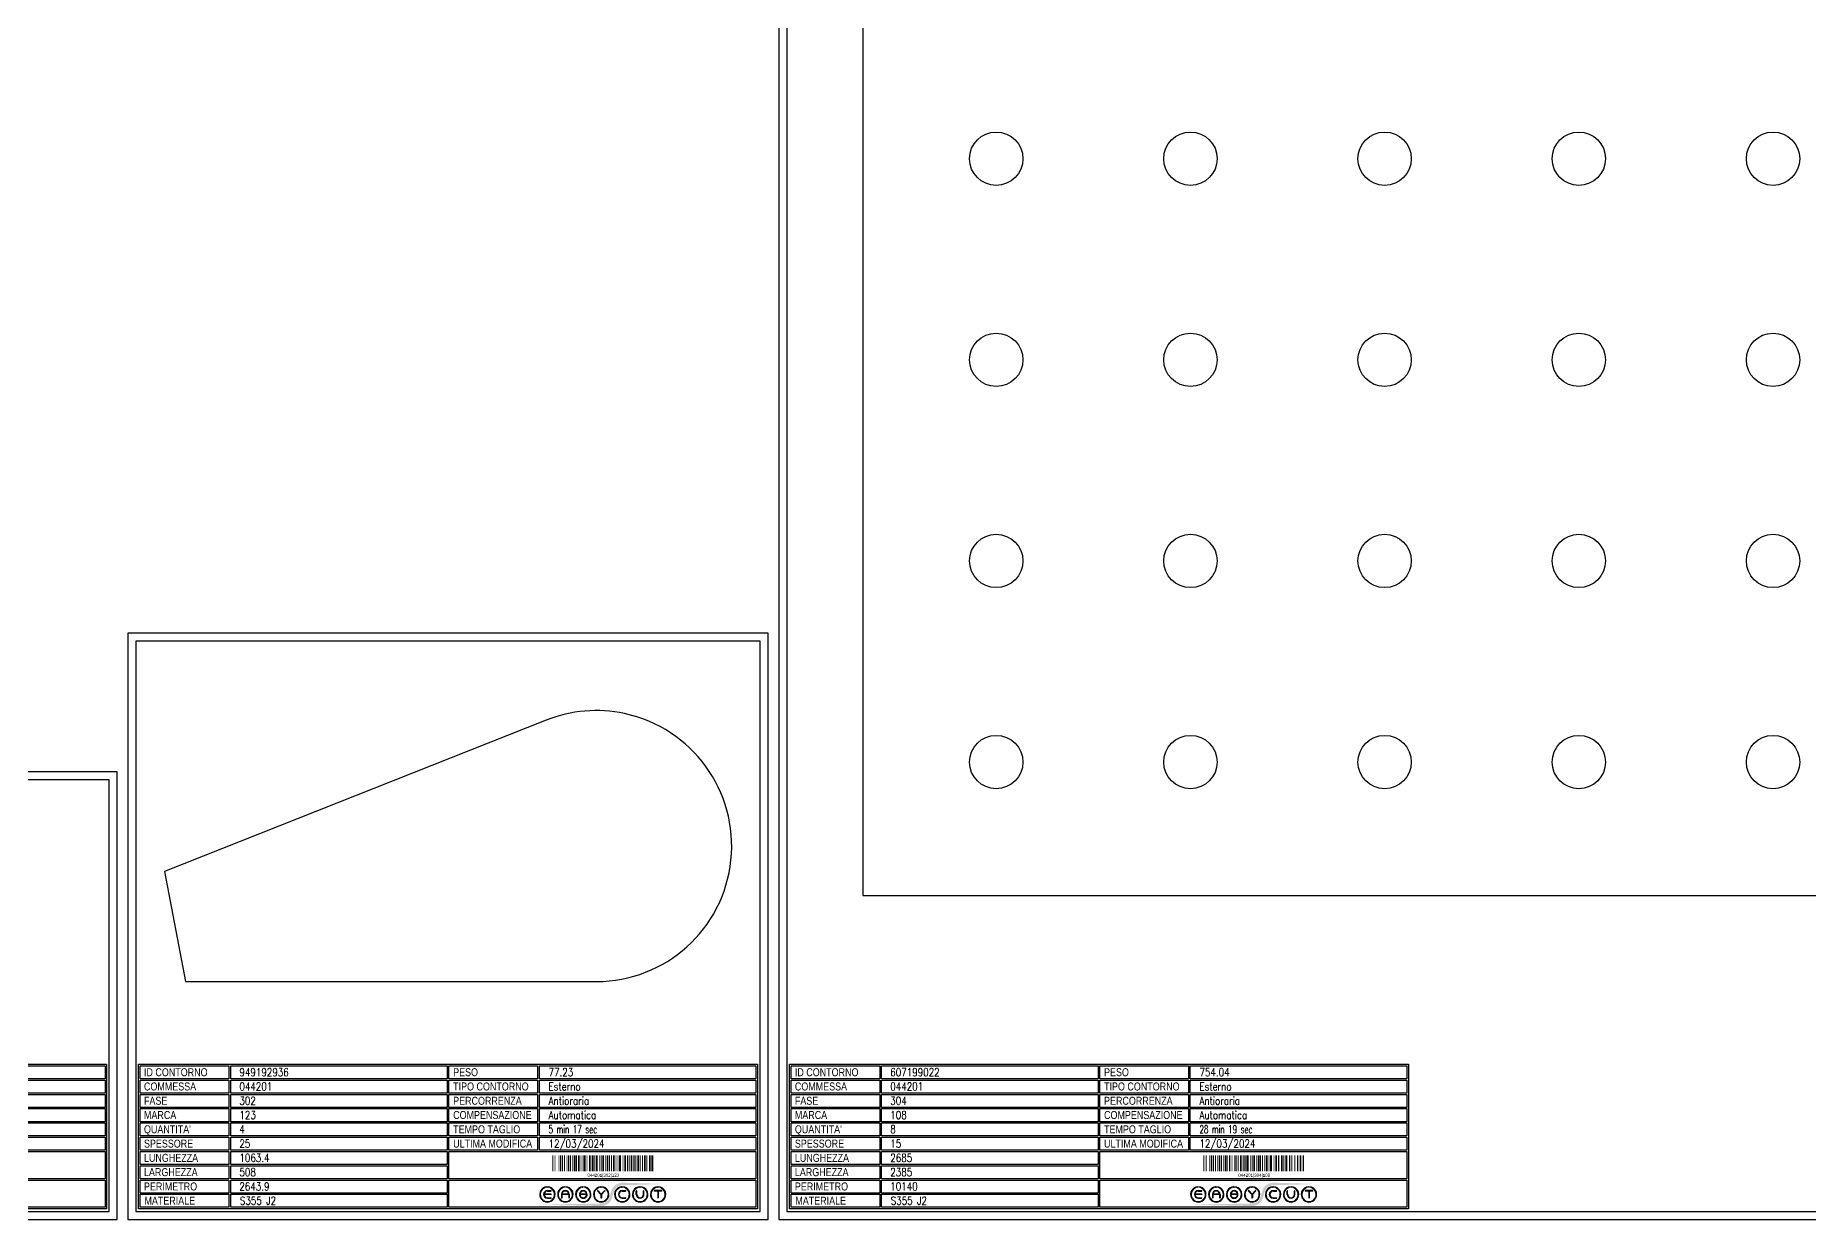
# Model space of a CAD drawing. Header units: millimetres. Extents: x 28039 to 145264, y 9873 to 40131.
# Drawn here: x 35985 to 39309, y 12213 to 14433 of the extents above; entities that cross this region are included whole.
import ezdxf
from ezdxf.enums import TextEntityAlignment as Align

# ---------------------------------------------------------------- set-up
doc = ezdxf.new("R2010")
doc.units = ezdxf.units.MM
doc.styles.add('EasyCutStyle', font='romans.shx', dxfattribs={"width": 0.8})
doc.styles.add('EasyCutStyle1', font='arial.ttf', dxfattribs={"width": 0.8})

# ---------------------------------------------------------------- blocks, each defined once
blk = doc.blocks.new('*U4')
at = {"color": 5}
blk.add_lwpolyline([(0, 0), (1200, 0), (1200, 839), (0, 839)], close=True, dxfattribs=at)
at = {"color": 7}
blk.add_lwpolyline([(15, 15), (1185, 15), (1185, 824), (15, 824)], close=True, dxfattribs=at)
at = {"color": 253}
blk.add_lwpolyline([(20, 291), (1180, 291), (1180, 20), (20, 20)], close=True, dxfattribs=at)
at = {"color": 2}
for points in [[(23, 288.1), (189.3, 288.1), (189.3, 263.7), (23, 263.7)], [(23, 288.1), (189.3, 288.1), (189.3, 263.7), (23, 263.7)], [(601.5, 288.1), (767.9, 288.1), (767.9, 263.7), (601.5, 263.7)], [(23, 261.4), (189.3, 261.4), (189.3, 237), (23, 237)], [(23, 234.6), (189.3, 234.6), (189.3, 210.2), (23, 210.2)], [(601.5, 261.4), (767.9, 261.4), (767.9, 237), (601.5, 237)], [(601.5, 234.6), (767.9, 234.6), (767.9, 210.2), (601.5, 210.2)], [(23, 207.9), (189.3, 207.9), (189.3, 183.4), (23, 183.4)], [(601.5, 207.9), (767.9, 207.9), (767.9, 183.4), (601.5, 183.4)], [(23, 181.1), (189.3, 181.1), (189.3, 156.7), (23, 156.7)], [(601.5, 181.1), (767.9, 181.1), (767.9, 156.7), (601.5, 156.7)], [(23, 154.3), (189.3, 154.3), (189.3, 129.9), (23, 129.9)], [(601.5, 154.3), (767.9, 154.3), (767.9, 129.9), (601.5, 129.9)], [(23, 127.6), (189.3, 127.6), (189.3, 103.1), (23, 103.1)], [(23, 100.8), (189.3, 100.8), (189.3, 76.4), (23, 76.4)], [(23, 74), (189.3, 74), (189.3, 49.6), (23, 49.6)], [(23, 47.3), (189.3, 47.3), (189.3, 22.9), (23, 22.9)]]:
    blk.add_lwpolyline(points, close=True, dxfattribs=at)
at = {"color": 1}
for points in [[(192.7, 288.1), (598.5, 288.1), (598.5, 263.7), (192.7, 263.7)], [(771.3, 288.1), (1177.2, 288.1), (1177.2, 263.7), (771.3, 263.7)], [(192.7, 261.4), (598.5, 261.4), (598.5, 237), (192.7, 237)], [(192.7, 234.6), (598.5, 234.6), (598.5, 210.2), (192.7, 210.2)], [(771.3, 261.4), (1177.2, 261.4), (1177.2, 237), (771.3, 237)], [(771.3, 234.6), (1177.2, 234.6), (1177.2, 210.2), (771.3, 210.2)], [(192.7, 207.9), (598.5, 207.9), (598.5, 183.4), (192.7, 183.4)], [(771.3, 207.9), (1177.2, 207.9), (1177.2, 183.4), (771.3, 183.4)], [(192.7, 181.1), (598.5, 181.1), (598.5, 156.7), (192.7, 156.7)], [(771.3, 181.1), (1177.2, 181.1), (1177.2, 156.7), (771.3, 156.7)], [(192.7, 154.3), (598.5, 154.3), (598.5, 129.9), (192.7, 129.9)], [(771.3, 154.3), (1177.2, 154.3), (1177.2, 129.9), (771.3, 129.9)], [(192.7, 127.6), (598.5, 127.6), (598.5, 103.1), (192.7, 103.1)], [(192.7, 100.8), (598.5, 100.8), (598.5, 76.4), (192.7, 76.4)], [(601.5, 127.6), (1177.2, 127.6), (1177.2, 76.4), (601.5, 76.4)], [(192.7, 74), (598.5, 74), (598.5, 49.6), (192.7, 49.6)], [(601.5, 74), (1177.2, 74), (1177.2, 22.9), (601.5, 22.9)], [(192.7, 47.3), (598.5, 47.3), (598.5, 22.9), (192.7, 22.9)]]:
    blk.add_lwpolyline(points, close=True, dxfattribs=at)
at = {"color": 161, "style": 'EasyCutStyle1', "width": 0.8}
for s, p in [('ID CONTORNO', (30.1, 268.6)), ('PESO', (609.6, 268.6)), ('COMMESSA', (30.1, 241.9)), ('TIPO CONTORNO', (609.6, 241.9)), ('FASE', (30.1, 215.1)), ('MARCA', (30.1, 188.4)), ('COMPENSAZIONE', (609.6, 188.4)), ('PERCORRENZA', (609.6, 215.1)), ("QUANTITA'", (30.1, 161.6)), ('TEMPO TAGLIO', (609.6, 161.6)), ('SPESSORE', (30.1, 134.8)), ('ULTIMA MODIFICA', (609.6, 134.8)), ('LUNGHEZZA', (30.1, 108.1)), ('LARGHEZZA', (30.1, 81.3)), ('PERIMETRO', (30.1, 54.5)), ('MATERIALE', (31, 27.8))]:
    blk.add_text(s, height=15, dxfattribs=at).set_placement(p)
at = {"style": 'EasyCutStyle'}
for tag, p, width in [('IDSHAPE', (208.9, 268.6), 0.8), ('WEIGTHSHAPE', (788.4, 268.6), 0.8), ('ORDERSHAPE', (208.9, 241.9), 0.8), ('TYPESHAPE', (788.4, 241.9), 0.8), ('PHASESHAPE', (208.9, 215.1), 0.8), ('MKSHAPE', (208.9, 188.4), 0.8), ('JOUSHAPE', (788.4, 215.1), 0.8), ('COMPSHAPE', (788.4, 188.4), 0.8), ('QTASHAPE', (208.9, 161.6), 0.8), ('TIMECUTSHAPE', (788.4, 161.6), 0.65), ('TKSHAPE', (208.9, 134.8), 0.8), ('LASTMODIFYSHAPE', (788.4, 134.8), 0.8), ('LENGTHSHAPE', (208.9, 108.1), 0.8), ('HEIGHTSHAPE', (208.9, 81.3), 0.8), ('PERIMETERSHAPE', (208.9, 54.5), 0.8), ('MATSHAPE', (209.8, 27.8), 0.8)]:
    blk.add_attdef(tag, p, '', height=15, dxfattribs=dict(at, width=width))
blk = doc.blocks.new('*U77')
at = {"color": 5}
blk.add_lwpolyline([(0, 0), (1200, 0), (1200, 1099), (0, 1099)], close=True, dxfattribs=at)
at = {"color": 7}
blk.add_lwpolyline([(15, 15), (1185, 15), (1185, 1084), (15, 1084)], close=True, dxfattribs=at)
at = {"color": 253}
blk.add_lwpolyline([(20, 291), (1180, 291), (1180, 20), (20, 20)], close=True, dxfattribs=at)
at = {"color": 2}
for points in [[(23, 288.1), (189.3, 288.1), (189.3, 263.7), (23, 263.7)], [(23, 288.1), (189.3, 288.1), (189.3, 263.7), (23, 263.7)], [(601.5, 288.1), (767.9, 288.1), (767.9, 263.7), (601.5, 263.7)], [(23, 261.4), (189.3, 261.4), (189.3, 237), (23, 237)], [(23, 234.6), (189.3, 234.6), (189.3, 210.2), (23, 210.2)], [(601.5, 261.4), (767.9, 261.4), (767.9, 237), (601.5, 237)], [(601.5, 234.6), (767.9, 234.6), (767.9, 210.2), (601.5, 210.2)], [(23, 207.9), (189.3, 207.9), (189.3, 183.4), (23, 183.4)], [(601.5, 207.9), (767.9, 207.9), (767.9, 183.4), (601.5, 183.4)], [(23, 181.1), (189.3, 181.1), (189.3, 156.7), (23, 156.7)], [(601.5, 181.1), (767.9, 181.1), (767.9, 156.7), (601.5, 156.7)], [(23, 154.3), (189.3, 154.3), (189.3, 129.9), (23, 129.9)], [(601.5, 154.3), (767.9, 154.3), (767.9, 129.9), (601.5, 129.9)], [(23, 127.6), (189.3, 127.6), (189.3, 103.1), (23, 103.1)], [(23, 100.8), (189.3, 100.8), (189.3, 76.4), (23, 76.4)], [(23, 74), (189.3, 74), (189.3, 49.6), (23, 49.6)], [(23, 47.3), (189.3, 47.3), (189.3, 22.9), (23, 22.9)]]:
    blk.add_lwpolyline(points, close=True, dxfattribs=at)
at = {"color": 1}
for points in [[(192.7, 288.1), (598.5, 288.1), (598.5, 263.7), (192.7, 263.7)], [(771.3, 288.1), (1177.2, 288.1), (1177.2, 263.7), (771.3, 263.7)], [(192.7, 261.4), (598.5, 261.4), (598.5, 237), (192.7, 237)], [(192.7, 234.6), (598.5, 234.6), (598.5, 210.2), (192.7, 210.2)], [(771.3, 261.4), (1177.2, 261.4), (1177.2, 237), (771.3, 237)], [(771.3, 234.6), (1177.2, 234.6), (1177.2, 210.2), (771.3, 210.2)], [(192.7, 207.9), (598.5, 207.9), (598.5, 183.4), (192.7, 183.4)], [(771.3, 207.9), (1177.2, 207.9), (1177.2, 183.4), (771.3, 183.4)], [(192.7, 181.1), (598.5, 181.1), (598.5, 156.7), (192.7, 156.7)], [(771.3, 181.1), (1177.2, 181.1), (1177.2, 156.7), (771.3, 156.7)], [(192.7, 154.3), (598.5, 154.3), (598.5, 129.9), (192.7, 129.9)], [(771.3, 154.3), (1177.2, 154.3), (1177.2, 129.9), (771.3, 129.9)], [(192.7, 127.6), (598.5, 127.6), (598.5, 103.1), (192.7, 103.1)], [(192.7, 100.8), (598.5, 100.8), (598.5, 76.4), (192.7, 76.4)], [(601.5, 127.6), (1177.2, 127.6), (1177.2, 76.4), (601.5, 76.4)], [(192.7, 74), (598.5, 74), (598.5, 49.6), (192.7, 49.6)], [(601.5, 74), (1177.2, 74), (1177.2, 22.9), (601.5, 22.9)], [(192.7, 47.3), (598.5, 47.3), (598.5, 22.9), (192.7, 22.9)]]:
    blk.add_lwpolyline(points, close=True, dxfattribs=at)
at = {"color": 161, "style": 'EasyCutStyle1', "width": 0.8}
for s, p in [('ID CONTORNO', (30.1, 268.6)), ('PESO', (609.6, 268.6)), ('COMMESSA', (30.1, 241.9)), ('TIPO CONTORNO', (609.6, 241.9)), ('FASE', (30.1, 215.1)), ('MARCA', (30.1, 188.4)), ('COMPENSAZIONE', (609.6, 188.4)), ('PERCORRENZA', (609.6, 215.1)), ("QUANTITA'", (30.1, 161.6)), ('TEMPO TAGLIO', (609.6, 161.6)), ('SPESSORE', (30.1, 134.8)), ('ULTIMA MODIFICA', (609.6, 134.8)), ('LUNGHEZZA', (30.1, 108.1)), ('LARGHEZZA', (30.1, 81.3)), ('PERIMETRO', (30.1, 54.5)), ('MATERIALE', (31, 27.8))]:
    blk.add_text(s, height=15, dxfattribs=at).set_placement(p)
at = {"style": 'EasyCutStyle'}
for tag, p, width in [('IDSHAPE', (208.9, 268.6), 0.8), ('WEIGTHSHAPE', (788.4, 268.6), 0.8), ('ORDERSHAPE', (208.9, 241.9), 0.8), ('TYPESHAPE', (788.4, 241.9), 0.8), ('PHASESHAPE', (208.9, 215.1), 0.8), ('MKSHAPE', (208.9, 188.4), 0.8), ('JOUSHAPE', (788.4, 215.1), 0.8), ('COMPSHAPE', (788.4, 188.4), 0.8), ('QTASHAPE', (208.9, 161.6), 0.8), ('TIMECUTSHAPE', (788.4, 161.6), 0.65), ('TKSHAPE', (208.9, 134.8), 0.8), ('LASTMODIFYSHAPE', (788.4, 134.8), 0.8), ('LENGTHSHAPE', (208.9, 108.1), 0.8), ('HEIGHTSHAPE', (208.9, 81.3), 0.8), ('PERIMETERSHAPE', (208.9, 54.5), 0.8), ('MATSHAPE', (209.8, 27.8), 0.8)]:
    blk.add_attdef(tag, p, '', height=15, dxfattribs=dict(at, width=width))
blk = doc.blocks.new('Logo')
h = blk.add_hatch(color=256)
h.set_gradient(color1=(255, 0, 0), color2=(255, 255, 0), tint=1)
h.paths.add_polyline_path([(20.5, 4.4, -0.339454), (37.1, 17.2), (118.6, 19.6), (37.1, 22, 0.339454), (15.8, 5.7), (13.2, -4.2, -0.339454), (-3.4, -16.9), (-118.2, -19.3), (-3.4, -21.7, 0.339454), (17.8, -5.4)])
for color, points in [(140, [(-115.9, -5.7, -1), (-116.7, -6.1, -0.520567), (-104.9, 14.3, -1), (-104.9, 13.5, 0.520567)]), (256, [(-97.3, 0.4), (-110, 0.4, -0.394366), (-103.7, 6.3), (-97.3, 6.3, 1), (-97.3, 7.2), (-103.7, 7.2, 1), (-103.7, -7.2), (-97.3, -7.2, 1), (-97.3, -6.3), (-103.7, -6.3, -0.394366), (-110, -0.4), (-97.3, -0.4, 1)]), (140, [(-91.4, -5.7, 1), (-90.6, -6.1, 0.520567), (-102.4, 14.3, 0.916853), (-102.6, 13.5, 0.043377), (-102.5, 13.5, -0.520567)]), (140, [(-82.3, -5.7, -1), (-83.1, -6.1, -0.520567), (-71.3, 14.3, -1), (-71.3, 13.5, 0.520567)]), (140, [(-57.8, -5.7, 1), (-57, -6.1, 0.520567), (-68.8, 14.3, 1), (-68.9, 13.5, -0.520567)]), (140, [(-48.7, -5.7, -1), (-49.5, -6.1, -0.520567), (-37.7, 14.3, -1), (-37.7, 13.5, 0.520567)]), (256, [(-31.2, -0.4, -0.486114), (-30.3, -1.5, -0.776377), (-42.6, -1.6, 1), (-43.4, -1.9, 0.776377), (-29.5, -1.7, 0.486114), (-31.2, 0.4), (-41.8, 0.4, -0.486114), (-42.6, 1.5, -0.776377), (-30.4, 1.6, 1), (-29.5, 1.9, 0.776377), (-43.5, 1.7, 0.486114), (-41.8, -0.4)]), (140, [(-24.2, -5.7, 1), (-23.4, -6.1, 0.520567), (-35.2, 14.3, 1), (-35.3, 13.5, -0.520567)]), (140, [(-15.1, -5.7, -1), (-15.9, -6.1, -0.520567), (-4.1, 14.3, -1), (-4.1, 13.5, 0.520567)]), (256, [(-9.3, 7.1, 1), (-10, 6.5), (-3.3, -0.2), (-3.3, -6.3, 1), (-2.4, -6.3), (-2.4, -0.2), (4.2, 6.5, 1), (3.6, 7.1), (-2.9, 0.6)]), (140, [(9.4, -5.7, 1), (10.2, -6.1, 0.520567), (-1.6, 14.3, 1), (-1.7, 13.5, -0.520567)]), (140, [(24.2, -5.7, -1), (23.4, -6.1, -0.520567), (35.2, 14.3, -1), (35.3, 13.5, 0.520567)]), (256, [(36.5, -7.2), (42.8, -7.2, 1), (42.8, -6.3), (36.5, -6.3, -1), (36.5, 6.3), (42.8, 6.3, 1), (42.8, 7.2), (36.5, 7.2, 1)]), (140, [(48.7, -5.7, 1), (49.5, -6.1, 0.520567), (37.7, 14.3, 1), (37.7, 13.5, -0.520567)]), (140, [(57.8, -5.7, -1), (57, -6.1, -0.520567), (68.8, 14.3, -1), (68.9, 13.5, 0.520567)]), (256, [(63.7, 0), (63.7, 6.3, 1), (62.9, 6.3), (62.9, 0, 1), (77.3, 0), (77.3, 6.3, 1), (76.4, 6.3), (76.4, 0, -1)]), (140, [(82.3, -5.7, 1), (83.1, -6.1, 0.520567), (71.3, 14.3, 1), (71.3, 13.5, -0.520567)]), (140, [(91.4, -5.7, -1), (90.6, -6.1, -0.520567), (102.4, 14.3, -1), (102.5, 13.5, 0.520567)]), (256, [(96.9, 7.2, 1), (96.9, 6.3), (103.2, 6.3), (103.2, -6.3, 1), (104.1, -6.3), (104.1, 6.3), (110.4, 6.3, 1), (110.4, 7.2)]), (140, [(115.9, -5.7, 1), (116.7, -6.1, 0.520567), (104.9, 14.3, 1), (104.9, 13.5, -0.520567)]), (140, [(-91.9, -8.3, 1), (-92.6, -7.8, -0.520567), (-114.8, -7.8, 1), (-115.5, -8.3, 0.520567)]), (140, [(-58.3, -8.3, 1), (-59, -7.8, -0.520567), (-81.2, -7.8, 1), (-81.9, -8.3, 0.520567)]), (140, [(-24.7, -8.3, 1), (-25.4, -7.8, -0.520567), (-47.6, -7.8, 1), (-48.3, -8.3, 0.520567)]), (140, [(8.9, -8.3, 1), (8.2, -7.8, -0.520567), (-14, -7.8, 1), (-14.7, -8.3, 0.520567)]), (140, [(48.3, -8.3, 1), (47.6, -7.8, -0.520567), (25.4, -7.8, 1), (24.7, -8.3, 0.520567)]), (140, [(81.9, -8.3, 1), (81.2, -7.8, -0.520567), (59, -7.8, 1), (58.3, -8.3, 0.520567)]), (140, [(115.5, -8.3, 1), (114.8, -7.8, -0.520567), (92.6, -7.8, 1), (91.9, -8.3, 0.520567)])]:
    blk.add_hatch(color=color).paths.add_polyline_path(points)
h = blk.add_hatch(color=256)
h.paths.add_polyline_path([(-63.7, -0.4), (-63.7, -6.3, 1), (-62.9, -6.3), (-62.9, 0, 1), (-77.3, 0), (-77.3, -6.3, 1), (-76.4, -6.3), (-76.4, -0.4)])
h.paths.add_polyline_path([(-76.4, 0.4, -0.933992), (-63.8, 0.4)], flags=16)
for p, q in [((-97.3, 0.4), (-110, 0.4)), ((-103.7, 7.2), (-97.3, 7.2)), ((-103.7, 6.3), (-97.3, 6.3)), ((-77.3, 0), (-77.3, -6.3)), ((-63.8, 0.4), (-76.4, 0.4)), ((-62.9, 0), (-62.9, -6.3)), ((-31.2, 0.4), (-41.8, 0.4)), ((-3.3, -0.2), (-10, 6.5)), ((-2.9, 0.6), (-9.3, 7.1)), ((-2.9, 0.6), (3.6, 7.1)), ((-2.4, -0.2), (4.2, 6.5)), ((36.5, 7.2), (42.8, 7.2)), ((36.5, 6.3), (42.8, 6.3)), ((62.9, 0), (62.9, 6.3)), ((63.7, 0), (63.7, 6.3)), ((76.4, 0), (76.4, 6.3)), ((77.3, 0), (77.3, 6.3)), ((110.4, 7.2), (96.9, 7.2)), ((103.2, 6.3), (96.9, 6.3)), ((103.2, 6.3), (103.2, -6.3)), ((104.1, 6.3), (104.1, -6.3)), ((110.4, 6.3), (104.1, 6.3)), ((-97.3, -0.4), (-110, -0.4)), ((-103.7, -6.3), (-97.3, -6.3)), ((-103.7, -7.2), (-97.3, -7.2)), ((-76.4, -0.4), (-76.4, -6.3)), ((-63.7, -0.4), (-76.4, -0.4)), ((-63.7, -0.4), (-63.7, -6.3)), ((-31.2, -0.4), (-41.8, -0.4)), ((-3.3, -0.2), (-3.3, -6.3)), ((-2.4, -0.2), (-2.4, -6.3)), ((36.5, -6.3), (42.8, -6.3)), ((36.5, -7.2), (42.8, -7.2))]:
    blk.add_line(p, q)
at = {"color": 140}
for centre, radius, start, end in [((-103.7, 0), 14.4, 95, 205), ((-103.7, 0), 13.5, 95, 205), ((-104.9, 13.9), 0.432, 275, 95), ((-102.5, 13.9), 0.432, 85, 265), ((-103.7, 0), 13.5, 335, 85), ((-103.7, 0), 14.4, 335, 85), ((-70.1, 0), 14.4, 95, 205), ((-70.1, 0), 13.5, 95, 205), ((-71.3, 13.9), 0.432, 275, 95), ((-68.9, 13.9), 0.432, 85, 265), ((-70.1, 0), 13.5, 335, 85), ((-70.1, 0), 14.4, 335, 85), ((-36.5, 0), 14.4, 95, 205), ((-36.5, 0), 13.5, 95, 205), ((-37.7, 13.9), 0.432, 275, 95), ((-35.3, 13.9), 0.432, 85, 265), ((-36.5, 0), 13.5, 335, 85), ((-36.5, 0), 14.4, 335, 85), ((-2.9, 0), 14.4, 95, 205), ((-2.9, 0), 13.5, 95, 205), ((-4.1, 13.9), 0.432, 275, 95), ((-1.7, 13.9), 0.432, 85, 265), ((-2.9, 0), 13.5, 335, 85), ((-2.9, 0), 14.4, 335, 85), ((36.5, 0), 14.4, 95, 205), ((36.5, 0), 13.5, 95, 205), ((35.3, 13.9), 0.432, 275, 95), ((37.7, 13.9), 0.432, 85, 265), ((36.5, 0), 14.4, 335, 85), ((36.5, 0), 13.5, 335, 85), ((70.1, 0), 14.4, 95, 205), ((70.1, 0), 13.5, 95, 205), ((68.9, 13.9), 0.432, 275, 95), ((71.3, 13.9), 0.432, 85, 265), ((70.1, 0), 14.4, 335, 85), ((70.1, 0), 13.5, 335, 85), ((103.7, 0), 14.4, 95, 205), ((103.7, 0), 13.5, 95, 205), ((102.5, 13.9), 0.432, 275, 95), ((104.9, 13.9), 0.432, 85, 265), ((103.7, 0), 14.4, 335, 85), ((103.7, 0), 13.5, 335, 85), ((-116.3, -5.9), 0.432, 205, 25), ((-115.1, -8), 0.432, 35, 215), ((-103.7, 0), 14.4, 215, 325), ((-103.7, 0), 13.5, 215, 325), ((-92.2, -8), 0.432, 325, 145), ((-91, -5.9), 0.432, 155, 335), ((-82.7, -5.9), 0.432, 205, 25), ((-81.5, -8), 0.432, 35, 215), ((-70.1, 0), 14.4, 215, 325), ((-70.1, 0), 13.5, 215, 325), ((-58.6, -8), 0.432, 325, 145), ((-57.4, -5.9), 0.432, 155, 335), ((-49.1, -5.9), 0.432, 205, 25), ((-47.9, -8), 0.432, 35, 215), ((-36.5, 0), 14.4, 215, 325), ((-36.5, 0), 13.5, 215, 325), ((-25, -8), 0.432, 325, 145), ((-23.8, -5.9), 0.432, 155, 335), ((-15.5, -5.9), 0.432, 205, 25), ((-14.3, -8), 0.432, 35, 215), ((-2.9, 0), 14.4, 215, 325), ((-2.9, 0), 13.5, 215, 325), ((8.6, -8), 0.432, 325, 145), ((9.8, -5.9), 0.432, 155, 335), ((23.8, -5.9), 0.432, 205, 25), ((25, -8), 0.432, 35, 215), ((36.5, 0), 14.4, 215, 325), ((36.5, 0), 13.5, 215, 325), ((47.9, -8), 0.432, 325, 145), ((49.1, -5.9), 0.432, 155, 335), ((57.4, -5.9), 0.432, 205, 25), ((58.6, -8), 0.432, 35, 215), ((70.1, 0), 14.4, 215, 325), ((70.1, 0), 13.5, 215, 325), ((81.5, -8), 0.432, 325, 145), ((82.7, -5.9), 0.432, 155, 335), ((91, -5.9), 0.432, 205, 25), ((92.2, -8), 0.432, 35, 215), ((103.7, 0), 14.4, 215, 325), ((103.7, 0), 13.5, 215, 325), ((115.1, -8), 0.432, 325, 145), ((116.3, -5.9), 0.432, 155, 335)]:
    blk.add_arc(centre, radius, start, end, dxfattribs=at)
for centre, radius, start, end in [((-103.7, 0), 7.2, 90, 270), ((-103.7, 0), 6.34, 90, 176.0904), ((-97.3, 6.8), 0.432, 270, 90), ((-97.3, 0), 0.432, 270, 90), ((-70.1, 0), 7.2, 0, 180), ((-70.1, 0), 6.34, 3.9096, 176.0904), ((-36.5, 0), 7.2, 15, 166.2998), ((-41.8, 1.3), 1.73, 166.2998, 270), ((-41.8, 1.3), 0.864, 166.2998, 270), ((-36.5, 0), 6.34, 15, 166.2998), ((-31.2, -1.3), 1.73, 346.2998, 90), ((-29.9, 1.8), 0.432, 195, 15), ((-9.6, 6.8), 0.432, 45, 225), ((3.9, 6.8), 0.432, 315, 135), ((36.5, 0), 7.2, 90, 270), ((36.5, 0), 6.34, 90, 270), ((42.8, 6.8), 0.432, 270, 90), ((63.3, 6.3), 0.432, 0, 180), ((70.1, 0), 7.2, 180, 0), ((70.1, 0), 6.34, 180, 0), ((76.8, 6.3), 0.432, 0, 180), ((96.9, 6.8), 0.432, 90, 270), ((110.4, 6.8), 0.432, 270, 90), ((-103.7, 0), 6.34, 183.9096, 270), ((-97.3, -6.8), 0.432, 270, 90), ((-76.8, -6.3), 0.432, 180, 0), ((-63.3, -6.3), 0.432, 180, 0), ((-43, -1.8), 0.432, 15, 195), ((-36.5, 0), 7.2, 195, 346.2998), ((-36.5, 0), 6.34, 195, 346.2998), ((-31.2, -1.3), 0.864, 346.2998, 90), ((-2.9, -6.3), 0.432, 180, 0), ((42.8, -6.8), 0.432, 270, 90), ((103.7, -6.3), 0.432, 180, 0)]:
    blk.add_arc(centre, radius, start, end)
blk = doc.blocks.new('BARCODE128_949192936', base_point=(37048.8, 12293.4))
at = {"linetype": 'Continuous'}
for points, const_width in [([(37049.8, 12293.4), (37049.8, 12323.4)], 2), ([(37052.3, 12293.4), (37052.3, 12323.4)], 1), ([(37055.3, 12293.4), (37055.3, 12323.4)], 1), ([(37060.3, 12293.4), (37060.3, 12323.4)], 1), ([(37064.3, 12293.4), (37064.3, 12323.4)], 3), ([(37067.8, 12293.4), (37067.8, 12323.4)], 2), ([(37071.8, 12293.4), (37071.8, 12323.4)], 2), ([(37075.3, 12293.4), (37075.3, 12323.4)], 1), ([(37079.3, 12293.4), (37079.3, 12323.4)], 3), ([(37082.8, 12293.4), (37082.8, 12323.4)], 2), ([(37086.3, 12293.4), (37086.3, 12323.4)], 1), ([(37090.3, 12293.4), (37090.3, 12323.4)], 3), ([(37093.8, 12293.4), (37093.8, 12323.4)], 2), ([(37098.3, 12293.4), (37098.3, 12323.4)], 3), ([(37102.3, 12293.4), (37102.3, 12323.4)], 1), ([(37104.3, 12293.4), (37104.3, 12323.4)], 1), ([(37108.3, 12293.4), (37108.3, 12323.4)], 3), ([(37111.8, 12293.4), (37111.8, 12323.4)], 2), ([(37115.3, 12293.4), (37115.3, 12323.4)], 1), ([(37119.3, 12293.4), (37119.3, 12323.4)], 3), ([(37123.8, 12293.4), (37123.8, 12323.4)], 2), ([(37126.3, 12293.4), (37126.3, 12323.4)], 1), ([(37128.3, 12293.4), (37128.3, 12323.4)], 1), ([(37131.8, 12293.4), (37131.8, 12323.4)], 4), ([(37137.8, 12293.4), (37137.8, 12323.4)], 2), ([(37141.3, 12293.4), (37141.3, 12323.4)], 1), ([(37144.3, 12293.4), (37144.3, 12323.4)], 3), ([(37148.3, 12293.4), (37148.3, 12323.4)], 1), ([(37152.3, 12293.4), (37152.3, 12323.4)], 3), ([(37155.8, 12293.4), (37155.8, 12323.4)], 2), ([(37159.8, 12293.4), (37159.8, 12323.4)], 2), ([(37164.3, 12293.4), (37164.3, 12323.4)], 3), ([(37168.3, 12293.4), (37168.3, 12323.4)], 1), ([(37170.3, 12293.4), (37170.3, 12323.4)], 1), ([(37172.3, 12293.4), (37172.3, 12323.4)], 1), ([(37175.8, 12293.4), (37175.8, 12323.4)], 4), ([(37181.3, 12293.4), (37181.3, 12323.4)], 1), ([(37185.3, 12293.4), (37185.3, 12323.4)], 3), ([(37189.8, 12293.4), (37189.8, 12323.4)], 2), ([(37192.8, 12293.4), (37192.8, 12323.4)], 2), ([(37197.3, 12293.4), (37197.3, 12323.4)], 3), ([(37201.3, 12293.4), (37201.3, 12323.4)], 1), ([(37203.8, 12293.4), (37203.8, 12323.4)], 2), ([(37207.3, 12293.4), (37207.3, 12323.4)], 1), ([(37210.3, 12293.4), (37210.3, 12323.4)], 3), ([(37214.3, 12293.4), (37214.3, 12323.4)], 1), ([(37217.8, 12293.4), (37217.8, 12323.4)], 2), ([(37222.3, 12293.4), (37222.3, 12323.4)], 3), ([(37225.8, 12293.4), (37225.8, 12323.4)], 2), ([(37231.3, 12293.4), (37231.3, 12323.4)], 3), ([(37234.3, 12293.4), (37234.3, 12323.4)], 1), ([(37236.8, 12293.4), (37236.8, 12323.4)], 2)]:
    blk.add_lwpolyline(points, dxfattribs=dict(at, const_width=const_width))
blk.add_text('044201|302|123', height=6).set_placement((37144.3, 12282.9), align=Align.CENTER)
blk = doc.blocks.new('*U81')
at = {"color": 5}
blk.add_lwpolyline([(0, 0), (3000, 0), (3000, 3299), (0, 3299)], close=True, dxfattribs=at)
at = {"color": 7}
blk.add_lwpolyline([(15, 15), (2985, 15), (2985, 3284), (15, 3284)], close=True, dxfattribs=at)
at = {"color": 253}
blk.add_lwpolyline([(20, 291), (1180, 291), (1180, 20), (20, 20)], close=True, dxfattribs=at)
at = {"color": 2}
for points in [[(23, 288.1), (189.3, 288.1), (189.3, 263.7), (23, 263.7)], [(23, 288.1), (189.3, 288.1), (189.3, 263.7), (23, 263.7)], [(601.5, 288.1), (767.9, 288.1), (767.9, 263.7), (601.5, 263.7)], [(23, 261.4), (189.3, 261.4), (189.3, 237), (23, 237)], [(23, 234.6), (189.3, 234.6), (189.3, 210.2), (23, 210.2)], [(601.5, 261.4), (767.9, 261.4), (767.9, 237), (601.5, 237)], [(601.5, 234.6), (767.9, 234.6), (767.9, 210.2), (601.5, 210.2)], [(23, 207.9), (189.3, 207.9), (189.3, 183.4), (23, 183.4)], [(601.5, 207.9), (767.9, 207.9), (767.9, 183.4), (601.5, 183.4)], [(23, 181.1), (189.3, 181.1), (189.3, 156.7), (23, 156.7)], [(601.5, 181.1), (767.9, 181.1), (767.9, 156.7), (601.5, 156.7)], [(23, 154.3), (189.3, 154.3), (189.3, 129.9), (23, 129.9)], [(601.5, 154.3), (767.9, 154.3), (767.9, 129.9), (601.5, 129.9)], [(23, 127.6), (189.3, 127.6), (189.3, 103.1), (23, 103.1)], [(23, 100.8), (189.3, 100.8), (189.3, 76.4), (23, 76.4)], [(23, 74), (189.3, 74), (189.3, 49.6), (23, 49.6)], [(23, 47.3), (189.3, 47.3), (189.3, 22.9), (23, 22.9)]]:
    blk.add_lwpolyline(points, close=True, dxfattribs=at)
at = {"color": 1}
for points in [[(192.7, 288.1), (598.5, 288.1), (598.5, 263.7), (192.7, 263.7)], [(771.3, 288.1), (1177.2, 288.1), (1177.2, 263.7), (771.3, 263.7)], [(192.7, 261.4), (598.5, 261.4), (598.5, 237), (192.7, 237)], [(192.7, 234.6), (598.5, 234.6), (598.5, 210.2), (192.7, 210.2)], [(771.3, 261.4), (1177.2, 261.4), (1177.2, 237), (771.3, 237)], [(771.3, 234.6), (1177.2, 234.6), (1177.2, 210.2), (771.3, 210.2)], [(192.7, 207.9), (598.5, 207.9), (598.5, 183.4), (192.7, 183.4)], [(771.3, 207.9), (1177.2, 207.9), (1177.2, 183.4), (771.3, 183.4)], [(192.7, 181.1), (598.5, 181.1), (598.5, 156.7), (192.7, 156.7)], [(771.3, 181.1), (1177.2, 181.1), (1177.2, 156.7), (771.3, 156.7)], [(192.7, 154.3), (598.5, 154.3), (598.5, 129.9), (192.7, 129.9)], [(771.3, 154.3), (1177.2, 154.3), (1177.2, 129.9), (771.3, 129.9)], [(192.7, 127.6), (598.5, 127.6), (598.5, 103.1), (192.7, 103.1)], [(192.7, 100.8), (598.5, 100.8), (598.5, 76.4), (192.7, 76.4)], [(601.5, 127.6), (1177.2, 127.6), (1177.2, 76.4), (601.5, 76.4)], [(192.7, 74), (598.5, 74), (598.5, 49.6), (192.7, 49.6)], [(601.5, 74), (1177.2, 74), (1177.2, 22.9), (601.5, 22.9)], [(192.7, 47.3), (598.5, 47.3), (598.5, 22.9), (192.7, 22.9)]]:
    blk.add_lwpolyline(points, close=True, dxfattribs=at)
at = {"color": 161, "style": 'EasyCutStyle1', "width": 0.8}
for s, p in [('ID CONTORNO', (30.1, 268.6)), ('PESO', (609.6, 268.6)), ('COMMESSA', (30.1, 241.9)), ('TIPO CONTORNO', (609.6, 241.9)), ('FASE', (30.1, 215.1)), ('MARCA', (30.1, 188.4)), ('COMPENSAZIONE', (609.6, 188.4)), ('PERCORRENZA', (609.6, 215.1)), ("QUANTITA'", (30.1, 161.6)), ('TEMPO TAGLIO', (609.6, 161.6)), ('SPESSORE', (30.1, 134.8)), ('ULTIMA MODIFICA', (609.6, 134.8)), ('LUNGHEZZA', (30.1, 108.1)), ('LARGHEZZA', (30.1, 81.3)), ('PERIMETRO', (30.1, 54.5)), ('MATERIALE', (31, 27.8))]:
    blk.add_text(s, height=15, dxfattribs=at).set_placement(p)
at = {"style": 'EasyCutStyle'}
for tag, p, width in [('IDSHAPE', (208.9, 268.6), 0.8), ('WEIGTHSHAPE', (788.4, 268.6), 0.8), ('ORDERSHAPE', (208.9, 241.9), 0.8), ('TYPESHAPE', (788.4, 241.9), 0.8), ('PHASESHAPE', (208.9, 215.1), 0.8), ('MKSHAPE', (208.9, 188.4), 0.8), ('JOUSHAPE', (788.4, 215.1), 0.8), ('COMPSHAPE', (788.4, 188.4), 0.8), ('QTASHAPE', (208.9, 161.6), 0.8), ('TIMECUTSHAPE', (788.4, 161.6), 0.65), ('TKSHAPE', (208.9, 134.8), 0.8), ('LASTMODIFYSHAPE', (788.4, 134.8), 0.8), ('LENGTHSHAPE', (208.9, 108.1), 0.8), ('HEIGHTSHAPE', (208.9, 81.3), 0.8), ('PERIMETERSHAPE', (208.9, 54.5), 0.8), ('MATSHAPE', (209.8, 27.8), 0.8)]:
    blk.add_attdef(tag, p, '', height=15, dxfattribs=dict(at, width=width))
blk = doc.blocks.new('BARCODE128_607199022', base_point=(38268.8, 12293.4))
at = {"linetype": 'Continuous'}
for points, const_width in [([(38269.8, 12293.4), (38269.8, 12323.4)], 2), ([(38272.3, 12293.4), (38272.3, 12323.4)], 1), ([(38275.3, 12293.4), (38275.3, 12323.4)], 1), ([(38280.3, 12293.4), (38280.3, 12323.4)], 1), ([(38284.3, 12293.4), (38284.3, 12323.4)], 3), ([(38287.8, 12293.4), (38287.8, 12323.4)], 2), ([(38291.8, 12293.4), (38291.8, 12323.4)], 2), ([(38295.3, 12293.4), (38295.3, 12323.4)], 1), ([(38299.3, 12293.4), (38299.3, 12323.4)], 3), ([(38302.8, 12293.4), (38302.8, 12323.4)], 2), ([(38306.3, 12293.4), (38306.3, 12323.4)], 1), ([(38310.3, 12293.4), (38310.3, 12323.4)], 3), ([(38313.8, 12293.4), (38313.8, 12323.4)], 2), ([(38318.3, 12293.4), (38318.3, 12323.4)], 3), ([(38322.3, 12293.4), (38322.3, 12323.4)], 1), ([(38324.3, 12293.4), (38324.3, 12323.4)], 1), ([(38328.3, 12293.4), (38328.3, 12323.4)], 3), ([(38331.8, 12293.4), (38331.8, 12323.4)], 2), ([(38335.3, 12293.4), (38335.3, 12323.4)], 1), ([(38339.3, 12293.4), (38339.3, 12323.4)], 3), ([(38343.8, 12293.4), (38343.8, 12323.4)], 2), ([(38346.3, 12293.4), (38346.3, 12323.4)], 1), ([(38348.3, 12293.4), (38348.3, 12323.4)], 1), ([(38351.8, 12293.4), (38351.8, 12323.4)], 4), ([(38357.8, 12293.4), (38357.8, 12323.4)], 2), ([(38361.3, 12293.4), (38361.3, 12323.4)], 1), ([(38364.3, 12293.4), (38364.3, 12323.4)], 3), ([(38368.3, 12293.4), (38368.3, 12323.4)], 1), ([(38372.3, 12293.4), (38372.3, 12323.4)], 3), ([(38375.8, 12293.4), (38375.8, 12323.4)], 2), ([(38379.8, 12293.4), (38379.8, 12323.4)], 2), ([(38383.3, 12293.4), (38383.3, 12323.4)], 1), ([(38387.3, 12293.4), (38387.3, 12323.4)], 3), ([(38390.3, 12293.4), (38390.3, 12323.4)], 1), ([(38392.3, 12293.4), (38392.3, 12323.4)], 1), ([(38395.8, 12293.4), (38395.8, 12323.4)], 4), ([(38401.3, 12293.4), (38401.3, 12323.4)], 1), ([(38405.3, 12293.4), (38405.3, 12323.4)], 3), ([(38409.8, 12293.4), (38409.8, 12323.4)], 2), ([(38412.3, 12293.4), (38412.3, 12323.4)], 1), ([(38416.3, 12293.4), (38416.3, 12323.4)], 3), ([(38419.8, 12293.4), (38419.8, 12323.4)], 2), ([(38424.3, 12293.4), (38424.3, 12323.4)], 3), ([(38427.3, 12293.4), (38427.3, 12323.4)], 1), ([(38430.8, 12293.4), (38430.8, 12323.4)], 2), ([(38434.8, 12293.4), (38434.8, 12323.4)], 2), ([(38440.3, 12293.4), (38440.3, 12323.4)], 1), ([(38442.3, 12293.4), (38442.3, 12323.4)], 1), ([(38445.8, 12293.4), (38445.8, 12323.4)], 2), ([(38451.3, 12293.4), (38451.3, 12323.4)], 3), ([(38454.3, 12293.4), (38454.3, 12323.4)], 1), ([(38456.8, 12293.4), (38456.8, 12323.4)], 2)]:
    blk.add_lwpolyline(points, dxfattribs=dict(at, const_width=const_width))
blk.add_text('044201|304|108', height=6).set_placement((38364.3, 12282.9), align=Align.CENTER)

msp = doc.modelspace()

# ---------------------------------------------------------------- linework, layer by layer
at = {"color": 2}
msp.add_lwpolyline([(37536.3, 12820.9), (40221.3, 12820.9), (40221.3, 15205.9), (37536.3, 15205.9)], close=True, dxfattribs=at)
at = {"color": 2, "elevation": 0}
msp.add_lwpolyline([(36227.1, 12865.6), (36266.6, 12659.4), (37036.6, 12659.4, 0.900557), (37089.3, 13161.8, 0.147691), (36942.9, 13149.5)], format="xyb", close=True, dxfattribs=at)
at = {"color": 4}
for centre in [(37786.3, 14201.9), (38150.3, 14201.9), (38514.3, 14201.9), (38878.3, 14201.9), (39242.3, 14201.9), (37786.3, 13824.9), (38150.3, 13824.9), (38514.3, 13824.9), (38878.3, 13824.9), (39242.3, 13824.9), (37786.3, 13447.9), (38150.3, 13447.9), (38514.3, 13447.9), (38878.3, 13447.9), (39242.3, 13447.9), (37786.3, 13070.9), (38150.3, 13070.9), (38514.3, 13070.9), (38878.3, 13070.9), (39242.3, 13070.9)]:
    msp.add_circle(centre, 50, dxfattribs=at)

# ---------------------------------------------------------------- block references
for name, p, values in [('*U81', (37378.8, 12213.4), {'IDSHAPE': '607199022', 'ORDERSHAPE': '044201', 'PHASESHAPE': '304', 'MKSHAPE': '108', 'TKSHAPE': '15', 'LENGTHSHAPE': '2685', 'HEIGHTSHAPE': '2385', 'MATSHAPE': 'S355 J2', 'LASTMODIFYSHAPE': '12/03/2024', 'PERIMETERSHAPE': '10140', 'WEIGTHSHAPE': '754.04', 'TYPESHAPE': 'Esterno', 'JOUSHAPE': 'Antioraria', 'COMPSHAPE': 'Automatica', 'TIMECUTSHAPE': '28 min 19 sec', 'QTASHAPE': '8'}), ('*U77', (36158.8, 12213.4), {'IDSHAPE': '949192936', 'ORDERSHAPE': '044201', 'PHASESHAPE': '302', 'MKSHAPE': '123', 'TKSHAPE': '25', 'LENGTHSHAPE': '1063.4', 'HEIGHTSHAPE': '508', 'MATSHAPE': 'S355 J2', 'LASTMODIFYSHAPE': '12/03/2024', 'PERIMETERSHAPE': '2643.9', 'WEIGTHSHAPE': '77.23', 'TYPESHAPE': 'Esterno', 'JOUSHAPE': 'Antioraria', 'COMPSHAPE': 'Automatica', 'TIMECUTSHAPE': '5 min 17 sec', 'QTASHAPE': '4'}), ('*U4', (34938.8, 12213.4), {'IDSHAPE': '787727858', 'ORDERSHAPE': '044201', 'PHASESHAPE': '302', 'MKSHAPE': '120', 'TKSHAPE': '15', 'LENGTHSHAPE': '858', 'HEIGHTSHAPE': '210', 'MATSHAPE': 'S355 J2', 'LASTMODIFYSHAPE': '12/03/2024', 'PERIMETERSHAPE': '2058.1', 'WEIGTHSHAPE': '20.7', 'TYPESHAPE': 'Esterno', 'JOUSHAPE': 'Antioraria', 'COMPSHAPE': 'Automatica', 'TIMECUTSHAPE': '5 min 45 sec', 'QTASHAPE': '8'})]:
    msp.add_blockref(name, p).add_auto_attribs(values)
for name, p in [('BARCODE128_949192936', (36954.3, 12303.9)), ('BARCODE128_607199022', (38174.3, 12303.9)), ('Logo', (37048.8, 12260.4)), ('Logo', (38268.8, 12260.4))]:
    msp.add_blockref(name, p)

doc.saveas('drawing.dxf')
